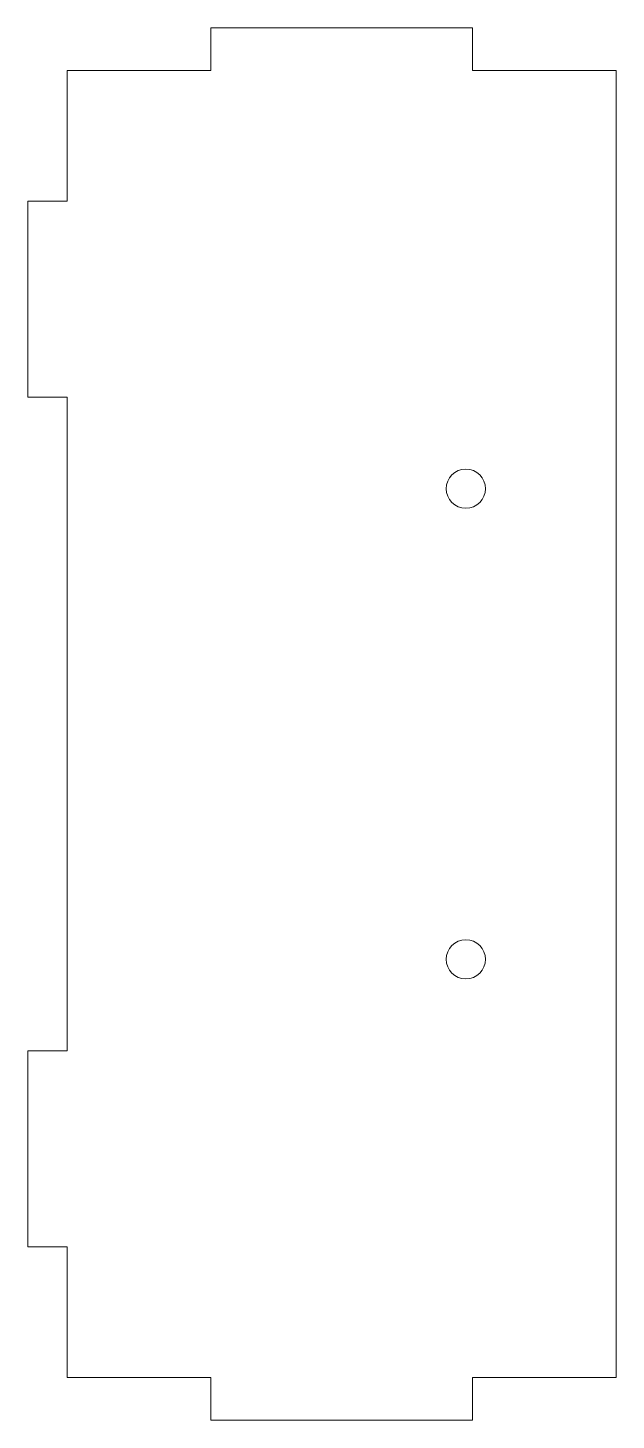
# Model space of a CAD drawing. Header units: millimetres. Extents: x -3 to 42, y -53 to 53.
import ezdxf

# ---------------------------------------------------------------- set-up
doc = ezdxf.new("R2010")
doc.units = ezdxf.units.MM

msp = doc.modelspace()

# ---------------------------------------------------------------- linework, layer by layer
at = {"color": 7, "linetype": 'Continuous', "lineweight": 15}
for p, q in [((11, 53.25), (31, 53.25)), ((11, 53.25), (11, 50)), ((31, 53.25), (31, 50)), ((11, 50), (0, 50)), ((0, 50), (0, 40)), ((42, 50), (31, 50)), ((42, 50), (42, -50)), ((-3, 40), (0, 40)), ((-3, 40), (-3, 25)), ((-3, 25), (0, 25)), ((0, 25), (0, -25)), ((-3, -25), (0, -25)), ((-3, -25), (-3, -40)), ((-3, -40), (0, -40)), ((0, -40), (0, -50)), ((11, -50), (0, -50)), ((11, -53.25), (11, -50)), ((31, -53.25), (31, -50)), ((42, -50), (31, -50)), ((31, -53.25), (11, -53.25))]:
    msp.add_line(p, q, dxfattribs=at)
for centre in [(30.5, 18), (30.5, -18)]:
    msp.add_circle(centre, 1.5, dxfattribs=at)

doc.saveas('drawing.dxf')
